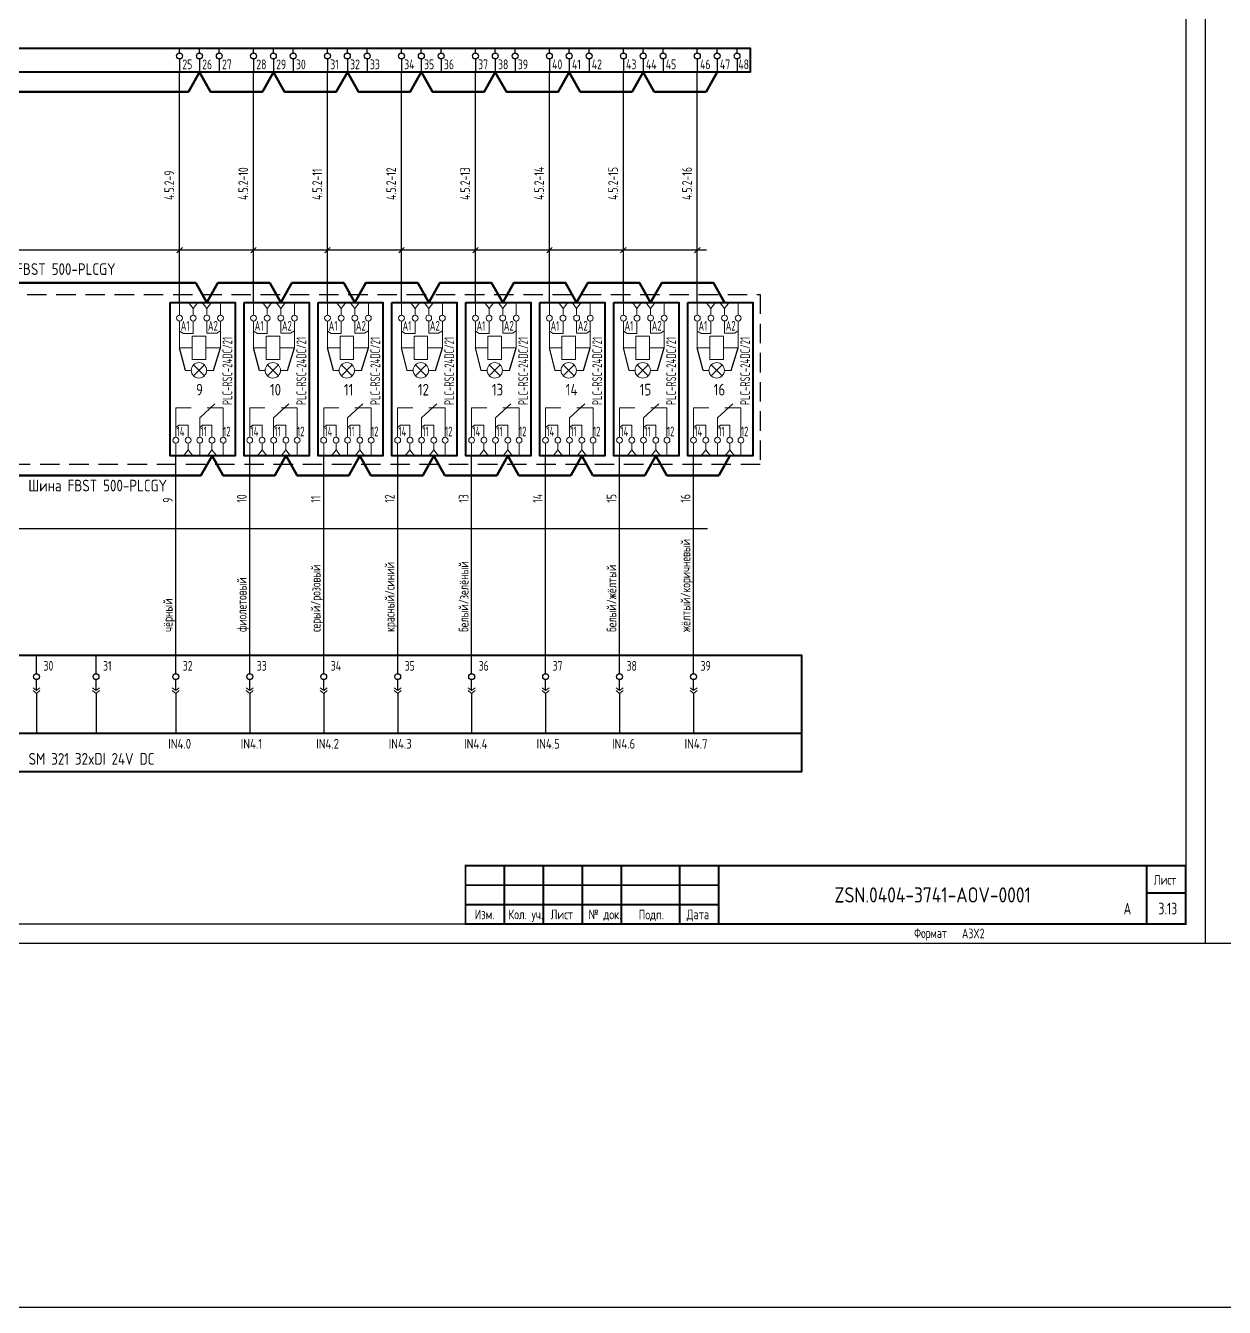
# Model space of a CAD drawing. Header units: millimetres. Extents: x 1235 to 19908, y 833 to 4314.
# Drawn here: x 8705 to 9012.9, y 1373 to 1702.1 of the extents above; entities that cross this region are included whole.
import ezdxf
from ezdxf.enums import TextEntityAlignment as Align

# ---------------------------------------------------------------- set-up
doc = ezdxf.new("R2010")
doc.units = ezdxf.units.MM
for name, pattern in [('DASHED2', [0.375, 0.25, -0.125]), ('K5LT32768', [0]), ('K5LT_THIN', [0])]:
    doc.linetypes.add(name, pattern=pattern)
doc.layers.add('EPLAN108', color=5, linetype='Continuous', lineweight=30)
for name, color, linetype in [('КИА_МАРКИРОВКА', 2, 'Continuous'), ('КИА_РАМКИ-ШТАМПЫ', 7, 'Continuous'), ('ФОРМАТ', 7, 'Continuous')]:
    doc.layers.add(name, color=color, linetype=linetype)
doc.styles.add('GOST-A 3-1', font='', dxfattribs={"height": 3})
doc.styles.add('GOSTA-2.5-1', font='', dxfattribs={"width": 0.9, "height": 2.5})
doc.styles.add('ROMAND0-100', font='romand.shx')
doc.styles.add('ROMANS0-60', font='romans.shx', dxfattribs={"width": 0.6})
doc.styles.add('ROMANS0-70', font='romans.shx', dxfattribs={"width": 0.7})
doc.styles.get('GOST-A 3-1').set_extended_font_data('GOST type A')
doc.styles.get('GOSTA-2.5-1').set_extended_font_data('GOST Type AU')

# ---------------------------------------------------------------- blocks, each defined once
blk = doc.blocks.new('A$C508D5767')
at = {"color": 0}
for p, q in [((175.13, 25.21), (175.13, 30)), ((190.43, 25.21), (190.43, 30)), ((210.91, 25.21), (210.91, 30)), ((229.91, 25.21), (229.91, 30)), ((248.91, 25.21), (248.91, 30)), ((267.91, 25.21), (267.91, 30)), ((286.91, 25.21), (286.91, 30)), ((305.91, 25.21), (305.91, 30)), ((324.91, 25.21), (324.91, 30)), ((343.91, 25.21), (343.91, 30)), ((175.13, 20.89), (175.13, 23.71)), ((190.43, 20.89), (190.43, 23.71)), ((210.91, 20.89), (210.91, 23.71)), ((229.91, 20.89), (229.91, 23.71)), ((248.91, 20.89), (248.91, 23.71)), ((267.91, 20.89), (267.91, 23.71)), ((286.91, 20.89), (286.91, 23.71)), ((305.91, 20.89), (305.91, 23.71)), ((324.91, 20.89), (324.91, 23.71)), ((343.91, 20.89), (343.91, 23.71)), ((175.13, 20.14), (175.13, 9.97)), ((190.43, 20.14), (190.43, 9.97)), ((210.91, 20.14), (210.91, 9.97)), ((229.91, 20.14), (229.91, 9.97)), ((248.91, 20.14), (248.91, 9.97)), ((267.91, 20.14), (267.91, 9.97)), ((286.91, 20.14), (286.91, 9.97)), ((305.91, 20.14), (305.91, 9.97)), ((324.91, 20.14), (324.91, 9.97)), ((343.91, 20.14), (343.91, 9.97))]:
    blk.add_line(p, q, dxfattribs=at)
at = {"lineweight": 18}
for p, q in [((175.13, 20.89), (174.24, 21.63)), ((175.13, 20.14), (174.24, 20.89)), ((175.13, 20.89), (176.02, 21.63)), ((175.13, 20.14), (176.02, 20.89)), ((190.43, 20.89), (189.54, 21.63)), ((190.43, 20.14), (189.54, 20.89)), ((190.43, 20.89), (191.32, 21.63)), ((190.43, 20.14), (191.32, 20.89)), ((210.91, 20.89), (210.02, 21.63)), ((210.91, 20.14), (210.02, 20.89)), ((210.91, 20.89), (211.8, 21.63)), ((210.91, 20.14), (211.8, 20.89)), ((229.91, 20.89), (229.02, 21.63)), ((229.91, 20.14), (229.02, 20.89)), ((229.91, 20.89), (230.8, 21.63)), ((229.91, 20.14), (230.8, 20.89)), ((248.91, 20.89), (248.02, 21.63)), ((248.91, 20.14), (248.02, 20.89)), ((248.91, 20.89), (249.8, 21.63)), ((248.91, 20.14), (249.8, 20.89)), ((267.91, 20.89), (267.02, 21.63)), ((267.91, 20.14), (267.02, 20.89)), ((267.91, 20.89), (268.8, 21.63)), ((267.91, 20.14), (268.8, 20.89)), ((286.91, 20.89), (286.02, 21.63)), ((286.91, 20.14), (286.02, 20.89)), ((286.91, 20.89), (287.8, 21.63)), ((286.91, 20.14), (287.8, 20.89)), ((305.91, 20.89), (305.02, 21.63)), ((305.91, 20.14), (305.02, 20.89)), ((305.91, 20.89), (306.8, 21.63)), ((305.91, 20.14), (306.8, 20.89)), ((324.91, 20.89), (324.02, 21.63)), ((324.91, 20.14), (324.02, 20.89)), ((324.91, 20.89), (325.8, 21.63)), ((324.91, 20.14), (325.8, 20.89)), ((343.91, 20.89), (343.02, 21.63)), ((343.91, 20.14), (343.02, 20.89)), ((343.91, 20.89), (344.8, 21.63)), ((343.91, 20.14), (344.8, 20.89))]:
    blk.add_line(p, q, dxfattribs=at)
at = {"color": 0, "lineweight": 40}
blk.add_line((0, 9.97), (371.67, 9.97), dxfattribs=at)
blk.add_lwpolyline([(0, 30), (371.67, 30), (371.67, 0), (0, 0)], close=True, dxfattribs=at)
at = {"color": 0}
for centre in [(175.13, 24.46), (190.43, 24.46), (210.91, 24.46), (229.91, 24.46), (248.91, 24.46), (267.91, 24.46), (286.91, 24.46), (305.91, 24.46), (324.91, 24.46), (343.91, 24.46)]:
    blk.add_circle(centre, 0.75, dxfattribs=at)
at = {"style": 'GOSTA-2.5-1', "width": 0.9}
for s, p in [('30', (176.93, 26)), ('31', (192.23, 26)), ('32', (212.71, 26)), ('33', (231.71, 26)), ('34', (250.71, 26)), ('35', (269.71, 26)), ('36', (288.71, 26)), ('37', (307.71, 26)), ('38', (326.71, 26)), ('39', (345.71, 26))]:
    blk.add_text(s, height=2.5, dxfattribs=at).set_placement(p)
at = {"style": 'GOSTA-2.5-1'}
for s, p in [('IN4.0', (208.97, 5.98)), ('IN4.1', (227.6, 5.98)), ('IN4.2', (246.97, 5.98)), ('IN4.3', (265.6, 5.98)), ('IN4.4', (284.97, 5.98)), ('IN4.5', (303.6, 5.98)), ('IN4.6', (322.97, 5.98)), ('IN4.7', (341.6, 5.98))]:
    blk.add_text(s, height=2.5, dxfattribs=at).set_placement(p)
at = {"color": 0, "style": 'GOST-A 3-1'}
blk.add_text('SM 321 32xDI 24V DC', height=3, dxfattribs=at).set_placement((173.11, 1.85))
blk = doc.blocks.new('A$C2C8C317B')
at = {"color": 0}
for p, q in [((0, 0), (0, 39.44)), ((3.94, 21.99), (2.44, 27.76)), ((11.17, 21.99), (12.94, 27.76))]:
    blk.add_line(p, q, dxfattribs=at)
at = {"linetype": 'K5LT_THIN', "lineweight": 18}
for p, q in [((2.44, 36.15), (2.44, 39.44)), ((5.94, 37.86), (4.75, 39.44)), ((5.94, 37.86), (7.14, 39.44)), ((5.94, 36.15), (5.94, 37.86)), ((9.44, 37.88), (8.25, 39.45)), ((9.44, 37.88), (10.64, 39.45)), ((9.44, 36.17), (9.44, 37.88)), ((12.94, 36.15), (12.94, 39.44)), ((2.44, 34.65), (2.44, 27.76)), ((5.94, 34.65), (5.94, 31.48)), ((9.44, 34.67), (9.44, 31.52)), ((12.94, 34.65), (12.94, 27.76)), ((3.42, 31.48), (2.44, 32.07)), ((5.94, 31.48), (3.42, 31.48)), ((9.16, 30.76), (5.66, 30.76)), ((5.66, 30.76), (5.66, 24.76)), ((9.16, 24.76), (9.16, 30.76)), ((9.44, 31.52), (11.97, 31.52)), ((11.97, 31.52), (12.94, 32.12)), ((5.66, 27.76), (2.44, 27.76)), ((9.16, 27.76), (12.94, 27.76)), ((5.66, 24.76), (9.16, 24.76)), ((7.61, 9.79), (11.52, 13.36)), ((1.46, 4.79), (1.46, 12.35)), ((5.38, 12.35), (1.46, 12.35)), ((13.65, 12.35), (9.5, 12.35)), ((13.65, 12.35), (13.65, 4.79)), ((2.22, 7.93), (1.46, 7.29)), ((4.63, 7.93), (2.22, 7.93)), ((4.63, 4.79), (4.63, 7.93)), ((7.61, 4.79), (7.61, 9.79)), ((8.36, 7.93), (7.61, 7.29)), ((10.77, 7.93), (8.36, 7.93)), ((10.77, 4.79), (10.77, 7.93)), ((1.46, 3.29), (1.46, 0)), ((4.63, 1.58), (3.43, 0)), ((4.63, 3.29), (4.63, 1.58)), ((4.63, 1.58), (5.82, 0)), ((7.61, 3.29), (7.61, 0)), ((10.77, 1.58), (9.58, 0)), ((10.77, 3.29), (10.77, 1.58)), ((10.77, 1.58), (11.97, 0)), ((13.65, 3.29), (13.65, 0))]:
    blk.add_line(p, q, dxfattribs=at)
at = {"color": 0, "lineweight": 20}
for p, q in [((6.01, 23.39), (8.81, 20.59)), ((8.81, 23.39), (6.01, 20.59)), ((5.43, 21.99), (3.94, 21.99)), ((9.39, 21.99), (11.17, 21.99))]:
    blk.add_line(p, q, dxfattribs=at)
at = {"lineweight": 40}
blk.add_lwpolyline([(0, 39.44), (16.69, 39.44), (16.69, 0), (0, 0)], close=True, dxfattribs=at)
at = {"color": 0, "lineweight": 20}
blk.add_circle((7.41, 21.99), 1.98, dxfattribs=at)
at = {"linetype": 'K5LT32768', "lineweight": 18}
for centre, start, end in [((2.44, 35.4), 0, 180), ((2.44, 35.4), 180, 0), ((5.94, 35.4), 0, 180), ((5.94, 35.4), 180, 0), ((9.44, 35.42), 0, 180), ((9.44, 35.42), 180, 0), ((12.94, 35.4), 0, 180), ((12.94, 35.4), 180, 0), ((1.46, 4.04), 0, 180), ((1.46, 4.04), 180, 0), ((4.63, 4.04), 0, 180), ((4.63, 4.04), 180, 0), ((7.61, 4.04), 0, 180), ((7.61, 4.04), 180, 0), ((10.77, 4.04), 0, 180), ((10.77, 4.04), 180, 0), ((13.65, 4.04), 0, 180), ((13.65, 4.04), 180, 0)]:
    blk.add_arc(centre, 0.75, start, end, dxfattribs=at)
at = {"style": 'GOSTA-2.5-1', "width": 0.8}
for s, p in [('A1', (2.73, 32.17)), ('A2', (9.73, 32.19)), ('14', (1.68, 5.05)), ('11', (7.82, 5.05)), ('12', (13.64, 5.05))]:
    blk.add_text(s, height=2.5, dxfattribs=at).set_placement(p)
blk.add_text('PLC-RSC-24DC/21', height=2.5, rotation=90, dxfattribs=at).set_placement((15.97, 13.05))
blk = doc.blocks.new('A$C09D55797')
at = {"color": 0}
for p, q in [((353.79, -1.59), (6.62, -1.59)), ((217.73, -2.3), (219.14, -0.89)), ((236.73, -2.3), (238.14, -0.89)), ((255.73, -2.3), (257.14, -0.89)), ((274.73, -2.3), (276.14, -0.89)), ((293.73, -2.3), (295.14, -0.89)), ((312.73, -2.3), (314.14, -0.89)), ((331.73, -2.3), (333.14, -0.89)), ((350.73, -2.3), (352.14, -0.89))]:
    blk.add_line(p, q, dxfattribs=at)
blk = doc.blocks.new('A$C6A6D7164')
at = {"color": 0}
for p, q in [((182.68, 17.91), (182.68, 19.16)), ((187.78, 17.91), (187.78, 19.16)), ((192.88, 17.91), (192.88, 19.16)), ((201.68, 17.91), (201.68, 19.16)), ((206.78, 17.91), (206.78, 19.16)), ((211.88, 17.91), (211.88, 19.16)), ((220.68, 17.91), (220.68, 19.16)), ((225.78, 17.91), (225.78, 19.16)), ((230.88, 17.91), (230.88, 19.16)), ((239.68, 17.91), (239.68, 19.16)), ((244.78, 17.91), (244.78, 19.16)), ((249.88, 17.91), (249.88, 19.16)), ((258.68, 17.91), (258.68, 19.16)), ((263.78, 17.91), (263.78, 19.16)), ((268.88, 17.91), (268.88, 19.16)), ((277.68, 17.91), (277.68, 19.16)), ((282.78, 17.91), (282.78, 19.16)), ((287.88, 17.91), (287.88, 19.16)), ((296.68, 17.91), (296.68, 19.16)), ((301.78, 17.91), (301.78, 19.16)), ((306.88, 17.91), (306.88, 19.16)), ((315.68, 17.91), (315.68, 19.16)), ((320.78, 17.91), (320.78, 19.16)), ((325.88, 17.91), (325.88, 19.16)), ((182.68, 16.41), (182.68, 12.99)), ((187.78, 16.41), (187.78, 12.99)), ((192.88, 16.41), (192.88, 12.99)), ((201.68, 16.41), (201.68, 12.99)), ((206.78, 16.41), (206.78, 12.99)), ((211.88, 16.41), (211.88, 12.99)), ((220.68, 16.41), (220.68, 12.99)), ((225.78, 16.41), (225.78, 12.99)), ((230.88, 16.41), (230.88, 12.99)), ((239.68, 16.41), (239.68, 12.99)), ((244.78, 16.41), (244.78, 12.99)), ((249.88, 16.41), (249.88, 12.99)), ((258.68, 16.41), (258.68, 12.99)), ((263.78, 16.41), (263.78, 12.99)), ((268.88, 16.41), (268.88, 12.99)), ((277.68, 16.41), (277.68, 12.99)), ((282.78, 16.41), (282.78, 12.99)), ((287.88, 16.41), (287.88, 12.99)), ((296.68, 16.41), (296.68, 12.99)), ((301.78, 16.41), (301.78, 12.99)), ((306.88, 16.41), (306.88, 12.99)), ((315.68, 16.41), (315.68, 12.99)), ((320.78, 16.41), (320.78, 12.99)), ((325.88, 16.41), (325.88, 12.99))]:
    blk.add_line(p, q, dxfattribs=at)
at = {"color": 0, "lineweight": 40}
blk.add_lwpolyline([(-7.54, 19.16), (329.24, 19.16), (329.24, 12.99), (-7.54, 12.99)], close=True, dxfattribs=at)
at = {"color": 0}
for centre in [(182.68, 17.16), (187.78, 17.16), (192.88, 17.16), (201.68, 17.16), (206.78, 17.16), (211.88, 17.16), (220.68, 17.16), (225.78, 17.16), (230.88, 17.16), (239.68, 17.16), (244.78, 17.16), (249.88, 17.16), (258.68, 17.16), (263.78, 17.16), (268.88, 17.16), (277.68, 17.16), (282.78, 17.16), (287.88, 17.16), (296.68, 17.16), (301.78, 17.16), (306.88, 17.16), (315.68, 17.16), (320.78, 17.16), (325.88, 17.16)]:
    blk.add_circle(centre, 0.75, dxfattribs=at)
at = {"style": 'GOSTA-2.5-1', "width": 0.9}
for s, p in [('25', (183.39, 13.76)), ('26', (188.49, 13.76)), ('27', (193.58, 13.76)), ('28', (202.39, 13.76)), ('29', (207.49, 13.76)), ('30', (212.58, 13.76)), ('31', (221.39, 13.76)), ('32', (226.49, 13.76)), ('33', (231.58, 13.76)), ('34', (240.39, 13.76)), ('35', (245.49, 13.76)), ('36', (250.58, 13.76)), ('37', (259.39, 13.76)), ('38', (264.49, 13.76)), ('39', (269.58, 13.76)), ('40', (278.39, 13.76)), ('41', (283.49, 13.76)), ('42', (288.58, 13.76)), ('43', (297.39, 13.76)), ('44', (302.49, 13.76)), ('45', (307.58, 13.76)), ('46', (316.39, 13.76)), ('47', (321.49, 13.76)), ('48', (326.22, 13.76))]:
    blk.add_text(s, height=2.5, dxfattribs=at).set_placement(p)
blk = doc.blocks.new('frm6')
at = {"layer": 'ФОРМАТ'}
blk.add_line((-185, 15), (-120, 15), dxfattribs=at)
at = {"layer": 'ФОРМАТ', "const_width": 0.5}
blk.add_lwpolyline([(-185, 15), (-185, 0), (0, 0), (0, 15)], close=True, dxfattribs=at)
for points in [[(-175, 15), (-175, 0)], [(-165, 15), (-165, 0)], [(-155, 15), (-155, 0)], [(-145, 15), (-145, 0)], [(-130, 15), (-130, 0)], [(-120, 15), (-120, 0)], [(-10, 15), (-10, 0)], [(-185, 10), (-120, 10)], [(-10, 8), (0, 8)], [(-185, 5), (-120, 5)]]:
    blk.add_lwpolyline(points, dxfattribs=at)
at = {"layer": 'ФОРМАТ', "style": 'GOSTA-2.5-1', "width": 0.95}
for s, p in [('Лист', (-8.17, 9.36)), ('Изм.', (-182.63, 0.5)), ('Кол. уч.', (-173.96, 0.5)), ('Лист', (-163.13, 0.5)), ('№ док.', (-153.38, 0.5)), ('Подп.', (-140.5, 0.44)), ('Дата', (-128.17, 0.5))]:
    blk.add_text(s, height=2.5, dxfattribs=at).set_placement(p, align=Align.BOTTOM_LEFT)
at = {"layer": 'ФОРМАТ', "flags": 8}
for tag, style, width, p in [('R2', 'ROMANS0-70', 0.7, (-184.4, 10)), ('QTY2', 'ROMANS0-70', 0.65, (-174.28, 10.29)), ('SH2', 'ROMANS0-70', 0.7, (-164.3, 10)), ('ND2', 'ROMANS0-60', 0.6, (-154.34, 10)), ('SIGN2', 'ROMANS0-70', 0.7, (-144.3, 10)), ('DATE2', 'ROMANS0-70', 0.43, (-129.4, 10)), ('R1', 'ROMANS0-70', 0.7, (-184.4, 5)), ('QTY1', 'ROMANS0-70', 0.65, (-174.28, 5.29)), ('SH1', 'ROMANS0-70', 0.7, (-164.3, 5)), ('ND1', 'ROMANS0-60', 0.6, (-154.34, 5)), ('SIGN1', 'ROMANS0-70', 0.7, (-144.3, 5)), ('DATE1', 'ROMANS0-70', 0.43, (-129.4, 5))]:
    blk.add_attdef(tag, text='', height=3, dxfattribs=dict(at, style=style, width=width)).set_placement(p, align=Align.BOTTOM_LEFT)
at = {"layer": 'ФОРМАТ', "style": 'ROMANS0-70', "width": 0.7, "flags": 8}
blk.add_attdef('SH', text='', height=3, dxfattribs=at).set_placement((-5.16, 3.75), align=Align.MIDDLE_CENTER)

msp = doc.modelspace()

# ---------------------------------------------------------------- linework, layer by layer
for p, q in [((9008, 1886.39), (9008, 1466.39)), ((9003, 1881.39), (9003, 1471.39)), ((9003, 1471.39), (8434, 1471.39)), ((9008, 1466.39), (8414, 1466.39)), ((9602, 1466.39), (9008, 1466.39))]:
    msp.add_line(p, q)
at = {"color": 252}
for p, q in [((8744.55, 1631.05), (8744.55, 1690.16)), ((8763.55, 1631.05), (8763.55, 1690.16)), ((8782.55, 1631.05), (8782.55, 1690.16)), ((8801.55, 1631.05), (8801.55, 1690.16)), ((8820.55, 1631.05), (8820.55, 1690.16)), ((8839.55, 1631.05), (8839.55, 1690.16)), ((8858.55, 1631.05), (8858.55, 1690.16)), ((8877.55, 1631.05), (8877.55, 1690.16))]:
    msp.add_line(p, q, dxfattribs=at)
at = {"color": 0}
for p, q in [((8743.58, 1540.48), (8743.58, 1591.61)), ((8762.58, 1540.48), (8762.58, 1591.61)), ((8781.58, 1540.48), (8781.58, 1591.61)), ((8800.58, 1540.48), (8800.58, 1591.61)), ((8819.58, 1540.48), (8819.58, 1591.61)), ((8838.58, 1540.48), (8838.58, 1591.61)), ((8857.58, 1540.48), (8857.58, 1591.61)), ((8876.58, 1540.48), (8876.58, 1591.61)), ((8532.67, 1572.98), (8880.14, 1572.98))]:
    msp.add_line(p, q, dxfattribs=at)
at = {"color": 1, "lineweight": 50}
for points in [[(8694.87, 1690.16), (8697.71, 1685.16), (8746.82, 1685.16), (8749.66, 1690.16)], [(8749.66, 1690.16), (8752.49, 1685.16), (8765.81, 1685.16), (8768.65, 1690.16)], [(8768.66, 1690.16), (8771.49, 1685.16), (8784.81, 1685.16), (8787.65, 1690.16)], [(8787.66, 1690.16), (8790.49, 1685.16), (8803.81, 1685.16), (8806.65, 1690.16)], [(8806.66, 1690.16), (8809.49, 1685.16), (8822.81, 1685.16), (8825.65, 1690.16)], [(8825.66, 1690.16), (8828.49, 1685.16), (8841.81, 1685.16), (8844.65, 1690.16)], [(8844.66, 1690.16), (8847.49, 1685.16), (8860.81, 1685.16), (8863.65, 1690.16)], [(8863.66, 1690.16), (8866.49, 1685.16), (8879.81, 1685.16), (8882.65, 1690.16)], [(8752.89, 1591.61), (8750.05, 1586.61), (8700.94, 1586.61), (8698.1, 1591.61)], [(8771.88, 1591.61), (8769.04, 1586.61), (8755.72, 1586.61), (8752.89, 1591.61)], [(8790.88, 1591.61), (8788.04, 1586.61), (8774.72, 1586.61), (8771.89, 1591.61)], [(8809.88, 1591.61), (8807.04, 1586.61), (8793.72, 1586.61), (8790.89, 1591.61)], [(8828.88, 1591.61), (8826.04, 1586.61), (8812.72, 1586.61), (8809.89, 1591.61)], [(8847.88, 1591.61), (8845.04, 1586.61), (8831.72, 1586.61), (8828.89, 1591.61)], [(8866.88, 1591.61), (8864.04, 1586.61), (8850.72, 1586.61), (8847.89, 1591.61)], [(8885.88, 1591.61), (8883.04, 1586.61), (8869.72, 1586.61), (8866.89, 1591.61)]]:
    msp.add_lwpolyline(points, dxfattribs=at)
at = {"color": 4, "lineweight": 50}
for points in [[(8751.55, 1631.05), (8748.72, 1636.05), (8699.61, 1636.05), (8696.77, 1631.05)], [(8770.55, 1631.05), (8767.72, 1636.05), (8754.39, 1636.05), (8751.55, 1631.05)], [(8789.55, 1631.05), (8786.72, 1636.05), (8773.39, 1636.05), (8770.55, 1631.05)], [(8808.55, 1631.05), (8805.72, 1636.05), (8792.39, 1636.05), (8789.55, 1631.05)], [(8827.55, 1631.05), (8824.72, 1636.05), (8811.39, 1636.05), (8808.55, 1631.05)], [(8846.55, 1631.05), (8843.72, 1636.05), (8830.39, 1636.05), (8827.55, 1631.05)], [(8865.55, 1631.05), (8862.72, 1636.05), (8849.39, 1636.05), (8846.55, 1631.05)], [(8884.55, 1631.05), (8881.72, 1636.05), (8868.39, 1636.05), (8865.55, 1631.05)]]:
    msp.add_lwpolyline(points, dxfattribs=at)
at = {"color": 0, "linetype": 'DASHED2', "ltscale": 20}
msp.add_lwpolyline([(8532.87, 1633.08), (8893.7, 1633.08), (8893.7, 1589.45), (8532.87, 1589.45)], close=True, dxfattribs=at)
at = {"layer": 'EPLAN108', "color": 2}
msp.add_lwpolyline([(1235.43, 2532.19), (19799.49, 2532.19), (19799.49, 1372.97), (1235.43, 1372.97)], close=True, dxfattribs=at)

# ---------------------------------------------------------------- block references
at = {"color": 0}
for name, p in [('A$C6A6D7164', (8561.87, 1677.17)), ('A$C09D55797', (8526.12, 1646.05)), ('A$C2C8C317B', (8742.11, 1591.61)), ('A$C2C8C317B', (8761.11, 1591.61)), ('A$C2C8C317B', (8780.11, 1591.61)), ('A$C2C8C317B', (8799.11, 1591.61)), ('A$C2C8C317B', (8818.11, 1591.61)), ('A$C2C8C317B', (8837.11, 1591.61)), ('A$C2C8C317B', (8856.11, 1591.61)), ('A$C2C8C317B', (8875.11, 1591.61)), ('A$C508D5767', (8532.67, 1510.48))]:
    msp.add_blockref(name, p, dxfattribs=at)
at = {"layer": 'КИА_РАМКИ-ШТАМПЫ'}
ref = msp.add_blockref('frm6', (9003, 1471.39), dxfattribs=at)
ref.add_attrib('TITLE', 'ZSN.0404-3741-AOV-0001', dxfattribs={"layer": '0', "height": 3.9, "style": 'ROMAND0-100', "width": 0.8, "flags": 8}).set_placement((8938, 1478.89), align=Align.MIDDLE_CENTER)
ref.add_attrib('SH', '3.13', dxfattribs={"layer": '0', "height": 3, "style": 'ROMANS0-70', "width": 0.7, "flags": 8}).set_placement((8998.4, 1475.39), align=Align.MIDDLE_CENTER)
ref.add_attrib('REV', 'А', dxfattribs={"layer": '0', "height": 3, "style": 'ROMANS0-70', "width": 0.7, "flags": 8}).set_placement((8988.03, 1475.36), align=Align.MIDDLE_CENTER)

# ---------------------------------------------------------------- texts
at = {"style": 'GOST-A 3-1'}
for s, p in [('Шина FBST 500-PLCGY', (8692.48, 1638.1)), ('9', (8748.76, 1607.14)), ('10', (8767.76, 1607.14)), ('11', (8786.76, 1607.14)), ('12', (8805.76, 1607.14)), ('13', (8824.76, 1607.14)), ('14', (8843.76, 1607.14)), ('15', (8862.76, 1607.14)), ('16', (8881.76, 1607.14)), ('Шина FBST 500-PLCGY', (8705.7, 1582.52))]:
    msp.add_text(s, height=3, dxfattribs=at).set_placement(p)
at = {"style": 'GOSTA-2.5-1', "width": 0.9}
for s, p in [('9', (8742.77, 1579.6)), ('10', (8761.77, 1579.6)), ('11', (8780.77, 1579.6)), ('12', (8799.77, 1579.6)), ('13', (8818.77, 1579.6)), ('14', (8837.77, 1579.6)), ('15', (8856.77, 1579.6)), ('16', (8875.77, 1579.6)), ('жёлтый/коричневый', (8875.77, 1546.43)), ('серый/розовый', (8780.77, 1546.43)), ('красный/синий', (8799.77, 1546.43)), ('белый/зелёный', (8818.77, 1546.43)), ('белый/жёлтый', (8856.77, 1546.43)), ('фиолетовый', (8761.77, 1546.43)), ('чёрный', (8742.77, 1546.43))]:
    msp.add_text(s, height=2.5, rotation=90, dxfattribs=at).set_placement(p)
at = {"style": 'ROMANS0-70', "width": 0.7}
msp.add_text('Формат', height=2.5, dxfattribs=at).set_placement((8933.23, 1467.83))
at = {"ltscale": 100, "style": 'ROMANS0-70', "width": 0.7, "flags": 12}
msp.add_attdef('A3X2', text='A3x2', height=2.5, dxfattribs=at).set_placement((8945.53, 1467), align=Align.BOTTOM_LEFT)
at = {"layer": 'КИА_МАРКИРОВКА', "style": 'GOSTA-2.5-1', "width": 0.9}
for s, p in [('4.5.2-10', (8762.15, 1657.37)), ('4.5.2-12', (8800.15, 1657.37)), ('4.5.2-13', (8819.15, 1657.37)), ('4.5.2-14', (8838.15, 1657.37)), ('4.5.2-15', (8857.15, 1657.37)), ('4.5.2-16', (8876.15, 1657.37)), ('4.5.2-9', (8743.15, 1657.37)), ('4.5.2-11', (8781.15, 1657.37))]:
    msp.add_text(s, height=2.5, rotation=90, dxfattribs=at).set_placement(p)

doc.saveas('drawing.dxf')
